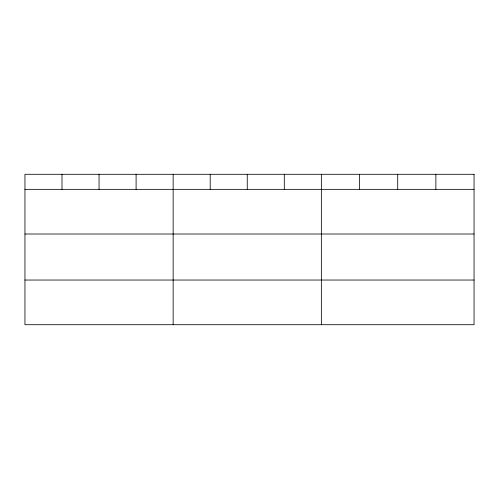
<?xml version="1.0" encoding="UTF-8"?>
<svg xmlns="http://www.w3.org/2000/svg" width="499" height="499" viewBox="0 0 499 499"><rect width="100%" height="100%" fill="white"/><g stroke="black" fill="none" stroke-linecap="round" stroke-linejoin="round"><path stroke-width="0.75" d="M24.95 189.346L474.05 189.346M24.95 234.012L474.05 234.012M24.95 280.039L474.05 280.039M435.876 174.294L435.876 189.346M397.703 174.294L397.703 189.346M359.529 174.294L359.529 189.346M321.356 174.294L321.356 324.706M284.305 174.294L284.305 189.346M247.255 174.294L247.255 189.346M210.204 174.294L210.204 189.346M173.153 174.294L173.153 324.706M136.102 174.294L136.102 189.346M99.052 174.294L99.052 189.346M62.001 174.294L62.001 189.346M474.05 174.294L24.95 174.294L24.95 324.706L474.05 324.706L474.05 174.294"/></g></svg>
